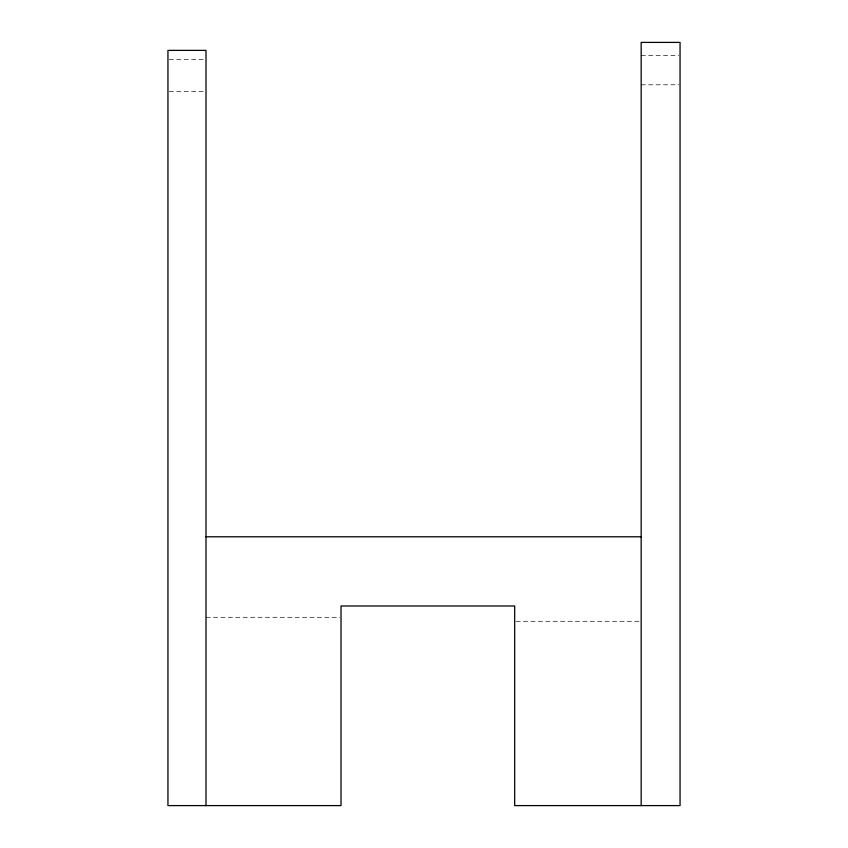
<?xml version="1.0" encoding="UTF-8"?>
<svg xmlns="http://www.w3.org/2000/svg" width="848" height="848" viewBox="0 0 848 848"><rect width="100%" height="100%" fill="white"/><g stroke="black" fill="none" stroke-linecap="round" stroke-linejoin="round"><path stroke-width="0.64" stroke-dasharray="4.24 3.18" d="M641.173 55.523L678.75 55.523M169.261 59.551L206 59.551M641.173 84.8L678.75 84.8M169.261 91.489L204.697 91.489M206 617.291L339.688 617.291M515.997 621.287L641.173 621.287"/><path stroke-width="1.27" d="M206 536.784L641.173 536.784M641.173 805.6L641.173 42.4L680.054 42.4L680.054 805.6L514.683 805.6L514.683 605.981L341.013 605.981L341.013 805.6L167.946 805.6L167.946 50.382L206 50.382L206 805.6"/></g></svg>
